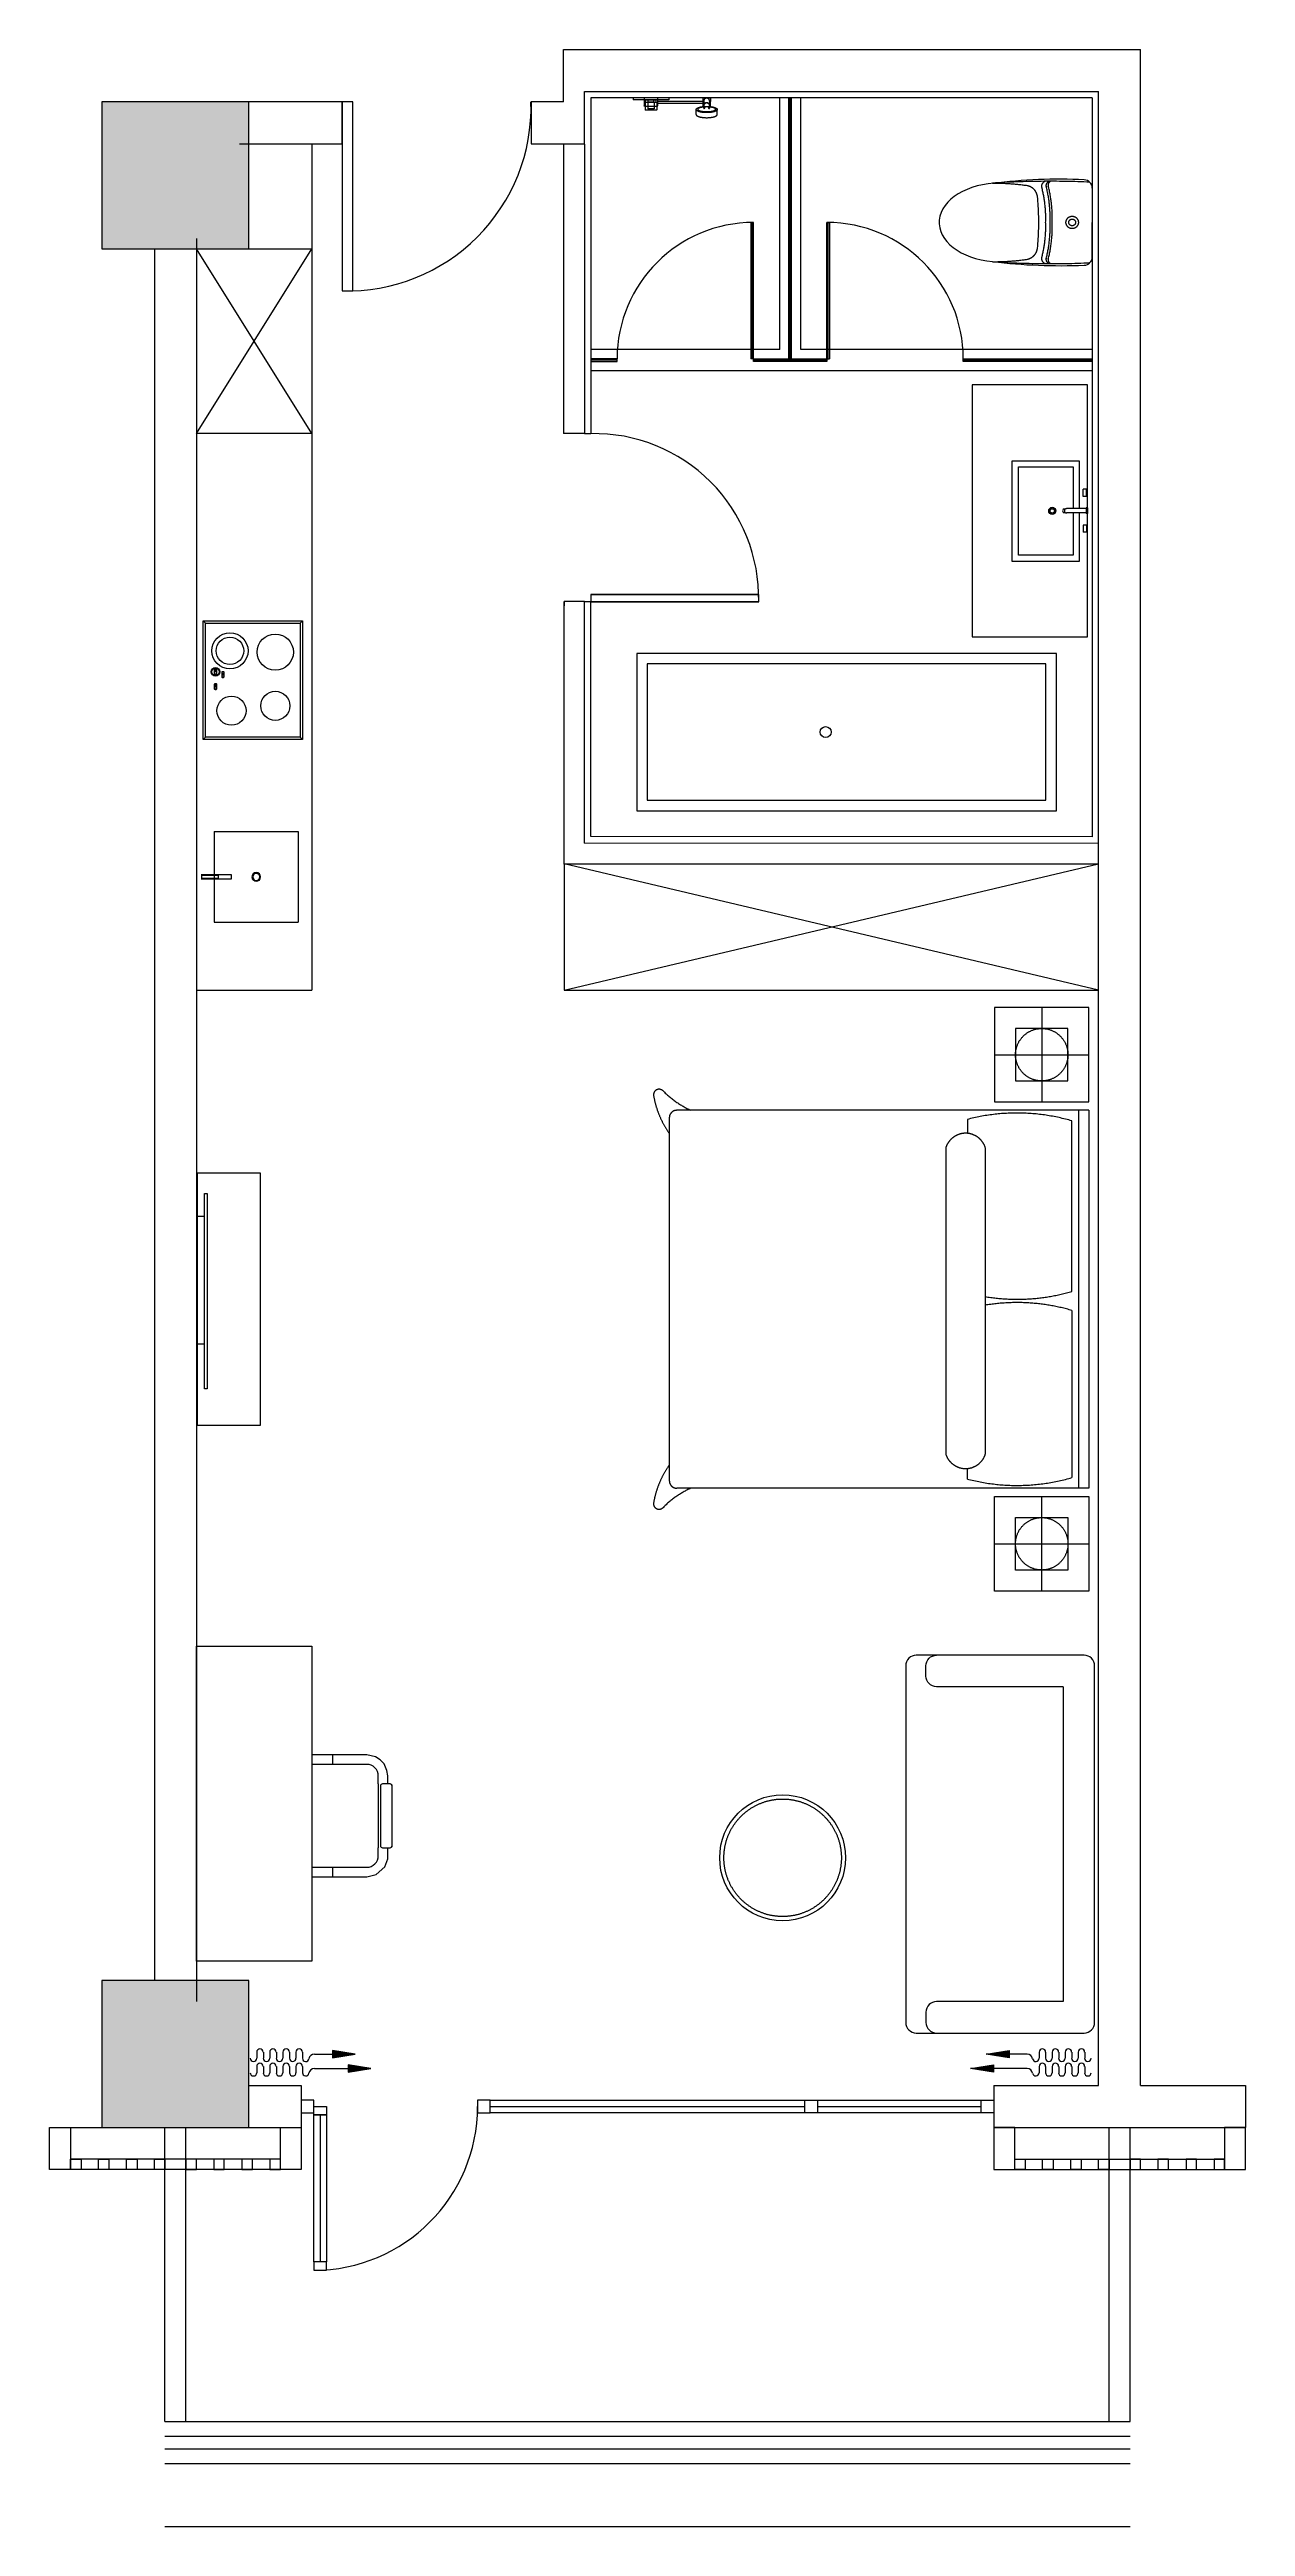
# Model space of a CAD drawing. Header units: millimetres. Extents: x -171991 to -58043, y -1085310 to -1072722.
# Drawn here: x -143844 to -138144, y -1084897 to -1073096 of the extents above; entities that cross this region are included whole.
import ezdxf

# ---------------------------------------------------------------- set-up
doc = ezdxf.new("R2010")
doc.units = ezdxf.units.MM
doc.header["$LTSCALE"] = 1000
doc.header["$MEASUREMENT"] = 0
doc.linetypes.add('DASH', pattern=[0.35, 0.25, -0.1])
for name, color, linetype in [('A-土建墙  柱', 6, 'Continuous'), ('B不可动建筑图层', 6, 'Continuous'), ('COLUMN', 6, 'Continuous'), ('DOOR_FIRE_TEXT', 7, 'Continuous'), ('J家具', 4, 'Continuous'), ('K可动模块', 4, 'Continuous')]:
    doc.layers.add(name, color=color, linetype=linetype)
doc.styles.add('ROMANS', font='romans.shx', dxfattribs={"width": 0.5})

msp = doc.modelspace()

# ---------------------------------------------------------------- hatches: boundary and pattern name
at = {"layer": 'B不可动建筑图层', "extrusion": (-1.36181e-08, 7.05595e-19, 1)}
for points in [[(-143594, -1074046), (-142894, -1074046), (-142894, -1073346), (-143594, -1073346)], [(-143594, -1082996), (-142894, -1082996), (-142894, -1082296), (-143594, -1082296)]]:
    msp.add_hatch(color=6, dxfattribs=at).paths.add_polyline_path(points)

# ---------------------------------------------------------------- linework, layer by layer
at = {"layer": 'A-土建墙  柱', "color": 6, "extrusion": (-1.36181e-08, 7.05684e-19, 1)}
for p, q in [((-138644, -1082796, 0), (-138644, -1073096, 0)), ((-138844, -1082796, 0), (-138844, -1073296, 0)), ((-142894, -1082796, 0), (-142644, -1082796, 0))]:
    msp.add_line(p, q, dxfattribs=at)
at = {"layer": 'B不可动建筑图层', "color": 6, "extrusion": (-1.36181e-08, 7.05684e-19, 1)}
for p, q in [((-141394, -1073096, 0), (-138644, -1073096, 0)), ((-141394, -1073346, 0), (-141394, -1073096, 0)), ((-142894, -1073346, 0), (-143594, -1073346, 0)), ((-143594, -1073346, 0), (-143594, -1074046, 0)), ((-142449, -1073346, 0), (-142938, -1073346, 0)), ((-142894, -1074046, 0), (-142894, -1073346, 0)), ((-142449, -1073346, 0), (-142894, -1073346, 0)), ((-142449, -1073546, 0), (-142449, -1073346, 0)), ((-142449, -1073546, 0), (-142449, -1073346, 0)), ((-141394, -1073346, 0), (-141549, -1073346, 0)), ((-141549, -1073346, 0), (-141549, -1073546, 0)), ((-141394, -1073346, 0), (-141549, -1073346, 0)), ((-141294, -1073296, 0), (-139694, -1073296, 0)), ((-141294, -1073546, 0), (-141294, -1073296, 0)), ((-141294, -1073296, 0), (-138844, -1073296, 0)), ((-141294, -1073546, 0), (-141294, -1073296, 0)), ((-142938, -1073546, 0), (-142449, -1073546, 0)), ((-142894, -1073546, 0), (-142449, -1073546, 0)), ((-141549, -1073546, 0), (-141294, -1073546, 0)), ((-143344, -1074046, 0), (-143344, -1082296, 0)), ((-143144, -1073996, 0), (-143144, -1082396, 0)), ((-143144, -1074046, 0), (-143144, -1082296, 0)), ((-142894, -1082296, 0), (-143594, -1082296, 0)), ((-143594, -1082296, 0), (-143594, -1082996, 0)), ((-142894, -1082996, 0), (-142894, -1082296, 0)), ((-142644, -1082796, 0), (-142644, -1082996, 0)), ((-139344, -1082796, 0), (-138844, -1082796, 0)), ((-139344, -1082796, 0), (-139344, -1082996, 0)), ((-138644, -1082796, 0), (-138144, -1082796, 0)), ((-138144, -1082796, 0), (-138144, -1082996, 0)), ((-141744, -1082866, 0), (-140244, -1082866, 0)), ((-141744, -1082896, 0), (-140244, -1082896, 0)), ((-140184, -1082866, 0), (-139404, -1082866, 0)), ((-140184, -1082896, 0), (-139404, -1082896, 0)), ((-143844, -1083196, 0), (-143844, -1082996, 0)), ((-143844, -1082996, 0), (-143744, -1082996, 0)), ((-143844, -1082996, 0), (-143594, -1082996, 0)), ((-143744, -1082996, 0), (-143744, -1083196, 0)), ((-143594, -1082996, 0), (-142894, -1082996, 0)), ((-143294, -1084396, 0), (-143294, -1082996, 0)), ((-143194, -1084396, 0), (-143194, -1082996, 0)), ((-142894, -1082996, 0), (-142644, -1082996, 0)), ((-142554, -1082936, 0), (-142554, -1083636, 0)), ((-140244, -1082926, 0), (-141744, -1082926, 0)), ((-139404, -1082926, 0), (-140184, -1082926, 0)), ((-139344, -1082996, 0), (-138744, -1082996, 0)), ((-138794, -1084396, 0), (-138794, -1082996, 0)), ((-138744, -1082996, 0), (-138144, -1082996, 0)), ((-138694, -1084396, 0), (-138694, -1082996, 0)), ((-143294, -1083146, 0), (-143744, -1083146, 0)), ((-142744, -1083146, 0), (-143294, -1083146, 0)), ((-139244, -1083146, 0), (-138694, -1083146, 0)), ((-138694, -1083146, 0), (-138244, -1083146, 0)), ((-143744, -1083196, 0), (-143844, -1083196, 0)), ((-143294, -1083196, 0), (-143744, -1083196, 0)), ((-142744, -1083196, 0), (-143294, -1083196, 0)), ((-139244, -1083196, 0), (-138694, -1083196, 0)), ((-138694, -1083196, 0), (-138244, -1083196, 0))]:
    msp.add_line(p, q, dxfattribs=at)
at = {"layer": 'B不可动建筑图层', "color": 6, "elevation": 0}
msp.add_lwpolyline([(-142399, -1073346), (-142449, -1073346), (-142449, -1074246), (-142399, -1074246)], close=True, dxfattribs=at)
at = {"layer": 'B不可动建筑图层', "color": 6, "extrusion": (-1.36181e-08, 7.05684e-19, 1), "elevation": 0}
for points in [[(-142644, -1082926), (-142584, -1082926), (-142584, -1082866), (-142644, -1082866)], [(-142584, -1082936), (-142584, -1082896), (-142524, -1082896), (-142524, -1082936)], [(-141804, -1082926), (-141744, -1082926), (-141744, -1082866), (-141804, -1082866)], [(-140184, -1082926), (-140244, -1082926), (-140244, -1082866), (-140184, -1082866)], [(-139344, -1082926), (-139404, -1082926), (-139404, -1082866), (-139344, -1082866)], [(-142584, -1083636), (-142584, -1082936), (-142524, -1082936), (-142524, -1083636)], [(-142524, -1083676), (-142524, -1083636), (-142584, -1083636), (-142584, -1083676)]]:
    msp.add_lwpolyline(points, close=True, dxfattribs=at)
for points in [[(-142744, -1083196), (-142744, -1082996), (-142644, -1082996), (-142644, -1083196), (-142744, -1083196)], [(-139244, -1083196), (-139244, -1082996), (-139344, -1082996), (-139344, -1083196), (-139244, -1083196)], [(-138144, -1083196), (-138144, -1082996), (-138244, -1082996), (-138244, -1083196), (-138144, -1083196)], [(-143744, -1083196), (-143744, -1083146), (-143694, -1083146), (-143694, -1083196), (-143744, -1083196)], [(-143611, -1083196), (-143611, -1083146), (-143561, -1083146), (-143561, -1083196), (-143611, -1083196)], [(-143477, -1083196), (-143477, -1083146), (-143427, -1083146), (-143427, -1083196), (-143477, -1083196)], [(-143344, -1083196), (-143344, -1083146), (-143294, -1083146), (-143294, -1083196), (-143344, -1083196)], [(-143144, -1083196), (-143144, -1083146), (-143194, -1083146), (-143194, -1083196), (-143144, -1083196)], [(-143011, -1083196), (-143011, -1083146), (-143061, -1083146), (-143061, -1083196), (-143011, -1083196)], [(-142877, -1083196), (-142877, -1083146), (-142927, -1083146), (-142927, -1083196), (-142877, -1083196)], [(-142744, -1083196), (-142744, -1083146), (-142794, -1083146), (-142794, -1083196), (-142744, -1083196)], [(-139244, -1083196), (-139244, -1083146), (-139194, -1083146), (-139194, -1083196), (-139244, -1083196)], [(-139111, -1083196), (-139111, -1083146), (-139061, -1083146), (-139061, -1083196), (-139111, -1083196)], [(-138977, -1083196), (-138977, -1083146), (-138927, -1083146), (-138927, -1083196), (-138977, -1083196)], [(-138844, -1083196), (-138844, -1083146), (-138794, -1083146), (-138794, -1083196), (-138844, -1083196)], [(-138644, -1083196), (-138644, -1083146), (-138694, -1083146), (-138694, -1083196), (-138644, -1083196)], [(-138511, -1083196), (-138511, -1083146), (-138561, -1083146), (-138561, -1083196), (-138511, -1083196)], [(-138377, -1083196), (-138377, -1083146), (-138427, -1083146), (-138427, -1083196), (-138377, -1083196)], [(-138244, -1083196), (-138244, -1083146), (-138294, -1083146), (-138294, -1083196), (-138244, -1083196)], [(-143294, -1084397), (-138694, -1084397)], [(-143294, -1084397), (-138694, -1084397)], [(-143294, -1084397), (-138694, -1084397)], [(-143294, -1084397), (-138694, -1084397)], [(-143294, -1084397), (-138694, -1084397)], [(-143294, -1084467), (-138694, -1084467)], [(-143294, -1084467), (-138694, -1084467)], [(-143294, -1084467), (-138694, -1084467)], [(-143294, -1084467), (-138694, -1084467)], [(-143294, -1084467), (-138694, -1084467)], [(-143294, -1084527), (-138694, -1084527)], [(-143294, -1084527), (-138694, -1084527)], [(-143294, -1084527), (-138694, -1084527)], [(-143294, -1084527), (-138694, -1084527)], [(-143294, -1084527), (-138694, -1084527)], [(-143294, -1084597), (-138694, -1084597)], [(-143294, -1084597), (-138694, -1084597)], [(-143294, -1084597), (-138694, -1084597)], [(-143294, -1084597), (-138694, -1084597)], [(-143294, -1084597), (-138694, -1084597)], [(-143294, -1084897), (-138694, -1084897)]]:
    msp.add_lwpolyline(points, dxfattribs=at)
at = {"layer": 'B不可动建筑图层', "color": 6}
msp.add_arc((-142424, -1073371, 0), 875, 268.3633, 1.6417, dxfattribs=at)
at = {"layer": 'B不可动建筑图层', "color": 6, "extrusion": (-1.36181e-08, 7.05684e-19, 1)}
msp.add_arc((-142584, -1082896, 0), 780, 269.9991, 359.9991, dxfattribs=at)
at = {"layer": 'COLUMN', "linetype": 'ByBlock', "extrusion": (-1.36181e-08, 7.05684e-19, 1)}
msp.add_line((-143594, -1074046, 0), (-142894, -1074046, 0), dxfattribs=at)
at = {"layer": 'DOOR_FIRE_TEXT', "color": 4, "linetype": 'ByBlock'}
for p, q in [((-142594, -1074925, 0), (-143144, -1074925, 0)), ((-141392, -1076977, 0), (-141392, -1077577, 0)), ((-141392, -1077577, 0), (-138844, -1077577, 0))]:
    msp.add_line(p, q, dxfattribs=at)
for points in [[(-139447, -1075894), (-138897, -1075894), (-138897, -1074694), (-139447, -1074694)], [(-141045, -1076723), (-139045, -1076723), (-139045, -1075973), (-141045, -1075973)]]:
    msp.add_lwpolyline(points, close=True, dxfattribs=at)
msp.add_circle((-140145, -1076348), 26, dxfattribs=at)
at = {"layer": 'J家具', "linetype": 'DASH', "ltscale": 150, "extrusion": (-1.36181e-08, 7.05684e-19, 1)}
for p, q in [((-138874, -1073326, 0), (-141264, -1073326, 0)), ((-141063, -1073326, 0), (-141063, -1073336, 0)), ((-140893, -1073326, 0), (-141063, -1073326, 0)), ((-140893, -1073336, 0), (-141063, -1073336, 0)), ((-141010, -1073328, 0), (-141008, -1073326, 0)), ((-141010, -1073328, 0), (-141010, -1073365, 0)), ((-140948, -1073326, 0), (-141008, -1073326, 0)), ((-141004, -1073349, 0), (-141005, -1073350, 0)), ((-141005, -1073350, 0), (-141005, -1073384, 0)), ((-140951, -1073349, 0), (-141004, -1073349, 0)), ((-141003, -1073349, 0), (-141003, -1073338, 0)), ((-140993, -1073350, 0), (-140992, -1073349, 0)), ((-140993, -1073350, 0), (-140993, -1073378, 0)), ((-140963, -1073349, 0), (-140992, -1073349, 0)), ((-140991, -1073347, 0), (-140991, -1073338, 0)), ((-140964, -1073347, 0), (-140991, -1073347, 0)), ((-140990, -1073349, 0), (-140990, -1073347, 0)), ((-140965, -1073349, 0), (-140965, -1073347, 0)), ((-140964, -1073347, 0), (-140964, -1073338, 0)), ((-140963, -1073349, 0), (-140962, -1073350, 0)), ((-140962, -1073350, 0), (-140962, -1073378, 0)), ((-140952, -1073349, 0), (-140952, -1073337, 0)), ((-140951, -1073349, 0), (-140950, -1073350, 0)), ((-140950, -1073350, 0), (-140950, -1073384, 0)), ((-140948, -1073326, 0), (-140946, -1073328, 0)), ((-140946, -1073328, 0), (-140946, -1073365, 0)), ((-140893, -1073326, 0), (-140893, -1073336, 0)), ((-140364, -1073326, 0), (-140364, -1073326, 0)), ((-140364, -1074526, 0), (-140364, -1073326, 0)), ((-140264, -1074526, 0), (-140264, -1073326, 0)), ((-138874, -1073326, 0), (-138874, -1076847, 0)), ((-141008, -1073367, 0), (-141010, -1073365, 0)), ((-140948, -1073367, 0), (-141008, -1073367, 0)), ((-141004, -1073385, 0), (-141005, -1073384, 0)), ((-140951, -1073385, 0), (-141004, -1073385, 0)), ((-140992, -1073379, 0), (-140993, -1073378, 0)), ((-140963, -1073379, 0), (-140992, -1073379, 0)), ((-140962, -1073378, 0), (-140963, -1073379, 0)), ((-140950, -1073384, 0), (-140951, -1073385, 0)), ((-140946, -1073365, 0), (-140948, -1073367, 0)), ((-141294, -1073547, 0), (-141294, -1074926, 0)), ((-140364, -1074526, 0), (-141264, -1074526, 0)), ((-138874, -1074526, 0), (-140264, -1074526, 0)), ((-141264, -1074626, 0), (-138874, -1074626, 0)), ((-141294, -1074926, 0), (-141394, -1074926, 0)), ((-141294, -1075726, 0), (-141392, -1075726, 0)), ((-141392, -1075726, 0), (-141392, -1075747, 0)), ((-141392, -1076977, 0), (-141392, -1075726, 0)), ((-141294, -1076877, 0), (-141294, -1075726, 0)), ((-141264, -1076846, 0), (-141264, -1075726, 0)), ((-141294, -1076877, 0), (-138843, -1076876, 0)), ((-138874, -1076847, 0), (-141264, -1076846, 0)), ((-141392, -1076976, 0), (-138843, -1076976, 0))]:
    msp.add_line(p, q, dxfattribs=at)
at = {"layer": 'J家具', "extrusion": (-1.36181e-08, 7.05684e-19, 1)}
for p, q in [((-142594, -1073546, 0), (-142594, -1074325, 0)), ((-141394, -1073546, 0), (-141394, -1074925, 0)), ((-142594, -1074325, 0), (-142594, -1077577, 0)), ((-143144, -1077577, 0), (-142594, -1077577, 0)), ((-142277, -1081359, 0), (-142277, -1081663, 0)), ((-142856, -1082637, 0), (-142856, -1082666, 0)), ((-142825, -1082637, 0), (-142825, -1082666, 0)), ((-142794, -1082637, 0), (-142794, -1082666, 0)), ((-142763, -1082637, 0), (-142763, -1082666, 0)), ((-142732, -1082637, 0), (-142732, -1082666, 0)), ((-142701, -1082637, 0), (-142701, -1082666, 0)), ((-142670, -1082637, 0), (-142670, -1082666, 0)), ((-142639, -1082637, 0), (-142639, -1082666, 0)), ((-142581, -1082646, 0), (-142387, -1082646, 0)), ((-139185, -1082646, 0), (-139380, -1082646, 0)), ((-139128, -1082637, 0), (-139128, -1082666, 0)), ((-139097, -1082637, 0), (-139097, -1082666, 0)), ((-139065, -1082637, 0), (-139065, -1082666, 0)), ((-139034, -1082637, 0), (-139034, -1082666, 0)), ((-139003, -1082637, 0), (-139003, -1082666, 0)), ((-138972, -1082637, 0), (-138972, -1082666, 0)), ((-138941, -1082637, 0), (-138941, -1082666, 0)), ((-138910, -1082637, 0), (-138910, -1082666, 0)), ((-142856, -1082705, 0), (-142856, -1082735, 0)), ((-142825, -1082705, 0), (-142825, -1082735, 0)), ((-142794, -1082705, 0), (-142794, -1082735, 0)), ((-142763, -1082705, 0), (-142763, -1082735, 0)), ((-142732, -1082705, 0), (-142732, -1082735, 0)), ((-142701, -1082705, 0), (-142701, -1082735, 0)), ((-142670, -1082705, 0), (-142670, -1082735, 0)), ((-142639, -1082705, 0), (-142639, -1082735, 0)), ((-142581, -1082715, 0), (-142312, -1082715, 0)), ((-139185, -1082715, 0), (-139455, -1082715, 0)), ((-139128, -1082705, 0), (-139128, -1082735, 0)), ((-139097, -1082705, 0), (-139097, -1082735, 0)), ((-139065, -1082705, 0), (-139065, -1082735, 0)), ((-139034, -1082705, 0), (-139034, -1082735, 0)), ((-139003, -1082705, 0), (-139003, -1082735, 0)), ((-138972, -1082705, 0), (-138972, -1082735, 0)), ((-138941, -1082705, 0), (-138941, -1082735, 0)), ((-138910, -1082705, 0), (-138910, -1082735, 0))]:
    msp.add_line(p, q, dxfattribs=at)
at = {"layer": 'J家具'}
for p, q in [((-143144, -1074046, 0), (-142594, -1074046, 0)), ((-143112, -1075818, 0), (-143101, -1075829, 5)), ((-142650, -1075829, 5), (-142639, -1075818, 1)), ((-143049, -1076060, 2), (-143057, -1076060, 2)), ((-143049, -1076131, 2), (-143057, -1076131, 2)), ((-143014, -1076074, 2), (-143022, -1076074, 2)), ((-143112, -1076383, 0), (-143101, -1076372, 5)), ((-142639, -1076383, 1), (-142650, -1076372, 5))]:
    msp.add_line(p, q, dxfattribs=at)
at = {"layer": 'J家具', "color": 251, "ltscale": 150}
for p, q in [((-143144, -1074925, 0), (-142594, -1074046, 0)), ((-142594, -1074925, 0), (-143144, -1074046, 0)), ((-138844, -1077577, 0), (-141392, -1076976, 0)), ((-141392, -1077577, 0), (-138844, -1076976, 0))]:
    msp.add_line(p, q, dxfattribs=at)
at = {"layer": 'J家具', "linetype": 'DASH', "ltscale": 150, "extrusion": (2.38e-07, -2.10416e-06, 1)}
for p, q in [((-138874, -1074526, 0), (-140264, -1074526, 0)), ((-141264, -1074626, 0), (-138874, -1074626, 0))]:
    msp.add_line(p, q, dxfattribs=at)
at = {"layer": 'J家具', "linetype": 'DASH', "ltscale": 150}
for p, q in [((-141294, -1074925, 0), (-141264, -1074925, 0)), ((-141294, -1074926, 0), (-141264, -1074926, 0)), ((-141294, -1075726, 0), (-141264, -1075726, 0)), ((-141294, -1075726, 0), (-141264, -1075726, 0)), ((-138890, -1077660, 0), (-139340, -1077660, 0)), ((-139340, -1077660, 0), (-139340, -1078110, 0)), ((-138890, -1078110, 0), (-138890, -1077660, 0)), ((-140890, -1078185, 0), (-140890, -1078260, 0)), ((-140787, -1078150, 0), (-140855, -1078150, 0)), ((-139574, -1078150, 0), (-140787, -1078150, 0)), ((-138890, -1078150, 0), (-139574, -1078150, 0)), ((-139340, -1078110, 0), (-138890, -1078110, 0)), ((-138940, -1078150, 0), (-138940, -1079950, 0)), ((-138890, -1078150, 0), (-138890, -1079950, 0)), ((-140890, -1078260, 0), (-140890, -1079840, 0)), ((-140890, -1079840, 0), (-140890, -1079915, 0)), ((-140787, -1079950, 0), (-140855, -1079950, 0)), ((-139790, -1079950, 0), (-140787, -1079950, 0)), ((-138890, -1079950, 0), (-139795, -1079950, 0)), ((-139340, -1079990, 0), (-138890, -1079990, 0)), ((-139340, -1080440, 0), (-139340, -1079990, 0)), ((-138890, -1079990, 0), (-138890, -1080440, 0)), ((-138890, -1080440, 0), (-139340, -1080440, 0))]:
    msp.add_line(p, q, dxfattribs=at)
at = {"layer": 'J家具', "color": 251, "linetype": 'DASH', "ltscale": 150}
for p, q in [((-139115, -1077660, 0), (-139115, -1078110, 0)), ((-138990, -1077760, 0), (-139240, -1077760, 0)), ((-139240, -1077760, 0), (-139240, -1078010, 0)), ((-138990, -1078010, 0), (-138990, -1077760, 0)), ((-139340, -1077885, 0), (-138890, -1077885, 0)), ((-139240, -1078010, 0), (-138990, -1078010, 0)), ((-139469, -1078193, 0), (-139469, -1078260, 0)), ((-138971, -1079013, 0), (-138971, -1078200, 0)), ((-139572, -1078328, 0), (-139572, -1079788, 0)), ((-139384, -1078328, 0), (-139384, -1079788, 0)), ((-138971, -1079103, 0), (-138971, -1079900, 0)), ((-139572, -1079231, 0), (-139572, -1079788, 0)), ((-139469, -1079907, 0), (-139469, -1079856, 0)), ((-139115, -1080440, 0), (-139115, -1079990, 0)), ((-139240, -1080090, 0), (-138990, -1080090, 0)), ((-139240, -1080340, 0), (-139240, -1080090, 0)), ((-138990, -1080090, 0), (-138990, -1080340, 0)), ((-139340, -1080215, 0), (-138890, -1080215, 0)), ((-138990, -1080340, 0), (-139240, -1080340, 0))]:
    msp.add_line(p, q, dxfattribs=at)
at = {"layer": 'J家具', "extrusion": (1.12917e-07, -2.4151e-06, 1)}
msp.add_line((-139013, -1080896, 0), (-139013, -1082396, 0), dxfattribs=at)
at = {"layer": 'J家具', "color": 4, "linetype": 'ByBlock', "extrusion": (-1.36181e-08, 7.05684e-19, 1)}
for p, q in [((-142332, -1081221, 0), (-142594, -1081221, 0)), ((-142290, -1081230, 0), (-142332, -1081221, 0)), ((-142268, -1081244, 0), (-142290, -1081230, 0)), ((-142249, -1081264, 0), (-142268, -1081244, 0)), ((-142236, -1081295, 0), (-142249, -1081264, 0)), ((-142232, -1081321, 0), (-142236, -1081295, 0)), ((-142232, -1081359, 0), (-142232, -1081321, 0)), ((-142221, -1081359, 0), (-142232, -1081359, 0)), ((-142214, -1081362, 0), (-142221, -1081359, 0)), ((-142211, -1081369, 0), (-142214, -1081362, 0)), ((-142211, -1081653, 0), (-142211, -1081369, 0)), ((-142246, -1081754, 0), (-142232, -1081716, 0)), ((-142232, -1081716, 0), (-142232, -1081663, 0)), ((-142232, -1081663, 0), (-142221, -1081663, 0)), ((-142221, -1081663, 0), (-142214, -1081660, 0)), ((-142214, -1081660, 0), (-142211, -1081653, 0)), ((-142594, -1081801, 0), (-142332, -1081801, 0)), ((-142332, -1081801, 0), (-142287, -1081791, 0)), ((-142287, -1081791, 0), (-142246, -1081754, 0))]:
    msp.add_line(p, q, dxfattribs=at)
at = {"layer": 'J家具', "linetype": 'DASH', "ltscale": 150, "extrusion": (-1.36181e-08, 7.05684e-19, 1), "elevation": 0}
for points in [[(-140365, -1073326), (-141264, -1073326), (-141264, -1074925)], [(-140893, -1073336), (-140956, -1073338), (-141011, -1073338), (-141063, -1073336)], [(-140946, -1073342), (-140726, -1073342)], [(-140946, -1073352), (-140726, -1073352)], [(-140731, -1073326), (-140730, -1073365)], [(-140731, -1073326), (-140694, -1073326)], [(-140726, -1073342), (-140726, -1073368)], [(-140698, -1073342), (-140698, -1073368)], [(-140694, -1073326), (-140695, -1073365)], [(-140762, -1073406), (-140762, -1073382)], [(-140722, -1073376), (-140724, -1073378)], [(-140703, -1073376), (-140701, -1073378)], [(-140662, -1073406), (-140662, -1073382)]]:
    msp.add_lwpolyline(points, dxfattribs=at)
at = {"layer": 'J家具', "elevation": 2}
for points in [[(-143049, -1076048), (-143049, -1076072, -0.414214), (-143051, -1076075), (-143054, -1076075, -0.414214), (-143057, -1076072), (-143057, -1076048, -0.414214), (-143054, -1076046), (-143051, -1076046, -0.414214)], [(-143014, -1076062), (-143014, -1076086, -0.414214), (-143016, -1076089), (-143019, -1076089, -0.414214), (-143022, -1076086), (-143022, -1076062, -0.414214), (-143019, -1076059), (-143016, -1076059, -0.414214)], [(-143049, -1076119), (-143049, -1076143, -0.414214), (-143051, -1076146), (-143054, -1076146, -0.414214), (-143057, -1076143), (-143057, -1076119, -0.414214), (-143054, -1076116), (-143051, -1076116, -0.414214)]]:
    msp.add_lwpolyline(points, format="xyb", close=True, dxfattribs=at)
at = {"layer": 'J家具', "color": 251, "ltscale": 150}
msp.add_lwpolyline([(-140995, -1076673), (-139095, -1076673), (-139095, -1076023), (-140995, -1076023)], close=True, dxfattribs=at)
at = {"layer": 'J家具', "elevation": 0}
for points in [[(-143059, -1076822), (-142659, -1076822), (-142659, -1077253)], [(-143059, -1076822), (-143059, -1077253), (-142659, -1077253)], [(-143121, -1077026), (-142979, -1077026)], [(-142979, -1077049), (-143121, -1077049)], [(-142978, -1077027), (-142978, -1077026), (-142979, -1077026)], [(-142978, -1077027), (-142978, -1077049), (-142979, -1077049)], [(-142978, -1077049), (-142979, -1077049)]]:
    msp.add_lwpolyline(points, dxfattribs=at)
at = {"layer": 'J家具'}
for points in [[(-143041, -1077046), (-143118, -1077046), (-143118, -1077030), (-143041, -1077030)], [(-142859, -1077017), (-142867, -1077019), (-142873, -1077024), (-142877, -1077028), (-142879, -1077033), (-142880, -1077038), (-142879, -1077042), (-142878, -1077047), (-142875, -1077051), (-142871, -1077054), (-142867, -1077057), (-142859, -1077058), (-142851, -1077057), (-142844, -1077053), (-142840, -1077046), (-142839, -1077038), (-142840, -1077030), (-142844, -1077024), (-142851, -1077019)], [(-142859, -1077022), (-142868, -1077024), (-142873, -1077029), (-142875, -1077038), (-142873, -1077046), (-142868, -1077053), (-142859, -1077055), (-142851, -1077053), (-142844, -1077046), (-142842, -1077038), (-142844, -1077029), (-142851, -1077024)]]:
    msp.add_lwpolyline(points, close=True, dxfattribs=at)
at = {"layer": 'J家具', "extrusion": (-1.36181e-08, 7.05684e-19, 1), "elevation": 0}
for points in [[(-142839, -1078450), (-143140, -1078450), (-143140, -1079650), (-142839, -1079650)], [(-142594, -1082203), (-143144, -1082203), (-143144, -1080703), (-142594, -1080703)], [(-142496, -1082664), (-142387, -1082646), (-142496, -1082629)], [(-142494, -1082662), (-142399, -1082646), (-142494, -1082631)], [(-142492, -1082659), (-142412, -1082646), (-142492, -1082634)], [(-142490, -1082657), (-142425, -1082646), (-142490, -1082636)], [(-142488, -1082655), (-142437, -1082646), (-142488, -1082638)], [(-142486, -1082652), (-142450, -1082646), (-142486, -1082641)], [(-142484, -1082650), (-142463, -1082646), (-142484, -1082643)], [(-142482, -1082647), (-142476, -1082646), (-142482, -1082645)], [(-139270, -1082664), (-139380, -1082646), (-139270, -1082629)], [(-139272, -1082662), (-139367, -1082646), (-139272, -1082631)], [(-139274, -1082659), (-139354, -1082646), (-139274, -1082634)], [(-139276, -1082657), (-139342, -1082646), (-139276, -1082636)], [(-139278, -1082655), (-139329, -1082646), (-139278, -1082638)], [(-139280, -1082652), (-139316, -1082646), (-139280, -1082641)], [(-139282, -1082650), (-139303, -1082646), (-139282, -1082643)], [(-139284, -1082647), (-139291, -1082646), (-139284, -1082645)], [(-142421, -1082732), (-142312, -1082715), (-142421, -1082697)], [(-142419, -1082730), (-142324, -1082715), (-142419, -1082700)], [(-142417, -1082728), (-142337, -1082715), (-142417, -1082702)], [(-142415, -1082725), (-142350, -1082715), (-142415, -1082705)], [(-142413, -1082723), (-142362, -1082715), (-142413, -1082707)], [(-142411, -1082721), (-142375, -1082715), (-142411, -1082709)], [(-142409, -1082718), (-142388, -1082715), (-142409, -1082712)], [(-142407, -1082716), (-142401, -1082715), (-142407, -1082714)], [(-139345, -1082732), (-139455, -1082715), (-139345, -1082697)], [(-139347, -1082730), (-139442, -1082715), (-139347, -1082700)], [(-139349, -1082728), (-139429, -1082715), (-139349, -1082702)], [(-139351, -1082725), (-139417, -1082715), (-139351, -1082705)], [(-139353, -1082723), (-139404, -1082715), (-139353, -1082707)], [(-139355, -1082721), (-139391, -1082715), (-139355, -1082709)], [(-139357, -1082718), (-139378, -1082715), (-139357, -1082712)], [(-139359, -1082716), (-139366, -1082715), (-139359, -1082714)]]:
    msp.add_lwpolyline(points, close=True, dxfattribs=at)
for points in [[(-143093, -1079477), (-143105, -1079477), (-143105, -1078547), (-143093, -1078547), (-143093, -1079477)], [(-143105, -1078656), (-143140, -1078656)], [(-143107, -1079264), (-143140, -1079264), (-143140, -1078656)], [(-142496, -1081221), (-142496, -1081266)], [(-142496, -1081756), (-142496, -1081801)]]:
    msp.add_lwpolyline(points, dxfattribs=at)
at = {"layer": 'J家具', "extrusion": (1.12917e-07, -2.4151e-06, 1), "elevation": 3}
msp.add_lwpolyline([(-139713, -1080746, 0.414214), (-139763, -1080796), (-139763, -1082496, 0.414214), (-139713, -1082546), (-138913, -1082546, 0.414214), (-138863, -1082496), (-138863, -1080796, 0.414214), (-138913, -1080746)], format="xyb", close=True, dxfattribs=at)
at = {"layer": 'J家具', "extrusion": (1.12945e-07, 2.4151e-06, 1), "elevation": -3}
msp.add_lwpolyline([(-139013, -1080896), (-139617, -1080896, -0.414214), (-139667, -1080846), (-139667, -1080796, -0.414214), (-139617, -1080746)], format="xyb", dxfattribs=at)
at = {"layer": 'J家具', "extrusion": (-1.36181e-08, 7.05684e-19, 1), "elevation": 0}
for points in [[(-142277, -1081359), (-142277, -1081321, 0.414214), (-142332, -1081266), (-142594, -1081266)], [(-142594, -1081756), (-142332, -1081756, 0.414214), (-142277, -1081701), (-142277, -1081663)]]:
    msp.add_lwpolyline(points, format="xyb", dxfattribs=at)
msp.add_lwpolyline([(-142267, -1081369), (-142267, -1081653, 0.414214), (-142257, -1081663), (-142221, -1081663, 0.414214), (-142211, -1081653), (-142211, -1081369, 0.414214), (-142221, -1081359), (-142257, -1081359, 0.414214)], format="xyb", close=True, dxfattribs=at)
at = {"layer": 'J家具', "extrusion": (1.12917e-07, -2.4151e-06, 1), "elevation": 3}
msp.add_lwpolyline([(-139013, -1082396), (-139617, -1082396, 0.414214), (-139667, -1082446), (-139667, -1082496, 0.414214), (-139617, -1082546)], format="xyb", dxfattribs=at)
at = {"layer": 'J家具', "color": 251, "linetype": 'DASH', "ltscale": 150}
for centre, radius in [((-138970, -1073920, 0), 29.6), ((-138970, -1073920, 0), 16.1), ((-139115, -1077885, 0), 125), ((-139115, -1080215, 0), 125)]:
    msp.add_circle(centre, radius, dxfattribs=at)
at = {"layer": 'J家具'}
for centre, radius in [((-142984, -1075961, 612), 86.2), ((-142984, -1075961, 612), 65.5), ((-142768, -1075967, 612), 86.2), ((-143053, -1076061, 2), 20.3), ((-143053, -1076061, 2), 17.5), ((-142977, -1076246, 612), 69.4), ((-142768, -1076223, 612), 69.4)]:
    msp.add_circle(centre, radius, dxfattribs=at)
at = {"layer": 'J家具', "extrusion": (-1.36181e-08, 7.05684e-19, 1)}
msp.add_circle((-140350, -1081711, 0), 300, dxfattribs=at)
at = {"layer": 'J家具', "color": 251, "linetype": 'DASH', "ltscale": 150, "extrusion": (-1.36181e-08, 7.05684e-19, 1)}
msp.add_circle((-140350, -1081711, 0), 280, dxfattribs=at)
at = {"layer": 'J家具', "linetype": 'DASH', "ltscale": 150, "extrusion": (-1.36181e-08, 7.05684e-19, 1)}
for centre, radius, start, end in [((-140712, -1073365, 0), 15.3, 312.784, 227.216), ((-140712, -1073365, 0), 14.3, 312.784, 227.216), ((-140712, -1073342, 0), 14, 357.7558, 180), ((-140712, -1073365, 0), 17.3, 180, 227.216), ((-140712, -1073365, 0), 17.3, 312.784, 0)]:
    msp.add_arc(centre, radius, start, end, dxfattribs=at)
at = {"layer": 'J家具', "color": 251, "linetype": 'DASH', "ltscale": 150}
for centre, radius, start, end in [((-139071, -1078036, 0), 4312, 87.5288, 93.6994), ((-139342, -1074834, 0), 1100, 81.703, 90.3481), ((-139195, -1073804, 0), 60, 5.3921, 79.5299), ((-140507, -1073928, 0), 1378, 0.3409, 5.3921), ((-139092, -1073748, 0), 24.1, 108.0596, 207.7967), ((-139648, -1073896, 0), 552, 357.5425, 14.3815), ((-139076, -1073744, 0), 18.8, 84.0685, 197.6407), ((-139667, -1073896, 0), 592, 357.7467, 14.3815), ((-139067, -1073742, 0), 18.2, 113.5276, 196.6187), ((-139667, -1073896, 0), 602, 357.7467, 14.3815), ((-140507, -1073912, 0), 1378, 354.6079, 359.6591), ((-139648, -1073944, 0), 552, 345.6185, 2.4575), ((-139667, -1073944, 0), 592, 345.6185, 2.2533), ((-139667, -1073944, 0), 602, 345.6185, 2.2533), ((-139195, -1074036, 0), 60, 280.4701, 354.6079), ((-139342, -1073007, 0), 1100, 269.6519, 278.297), ((-139071, -1069804, 0), 4312, 266.3006, 272.4712), ((-139092, -1074092, 0), 24.1, 152.2033, 251.9404), ((-139076, -1074096, 0), 18.8, 162.3593, 275.9315), ((-139067, -1074098, 0), 18.2, 163.3813, 246.4724), ((-139233, -1079099, 0), 936, 73.7614, 104.6385), ((-139478, -1078358, 0), 98.8, 17.9551, 162.0449), ((-139233, -1078114, 0), 936, 260.6988, 286.2386), ((-139233, -1080002, 0), 936, 73.7614, 99.3012), ((-139478, -1079758, 0), 98.8, 197.9551, 342.0449), ((-139233, -1079001, 0), 936, 255.3615, 286.2386)]:
    msp.add_arc(centre, radius, start, end, dxfattribs=at)
at = {"layer": 'J家具', "color": 251, "ltscale": 150, "extrusion": (1.36181e-08, 7.05684e-19, 1)}
msp.add_arc((-140489, -1074570, 0), 650, 90, 180, dxfattribs=at)
at = {"layer": 'J家具', "color": 251, "ltscale": 150, "extrusion": (-1.36181e-08, 7.05684e-19, 1)}
msp.add_arc((-140139, -1074570, 0), 650, 0, 90, dxfattribs=at)
at = {"layer": 'J家具', "color": 251, "ltscale": 150}
msp.add_arc((-141248, -1075710, 0), 784, 358.7922, 91.169, dxfattribs=at)
msp.add_arc((-141248, -1075710, 0), 784, 358.7922, 91.169, dxfattribs=at)
at = {"layer": 'J家具', "linetype": 'DASH', "ltscale": 150}
for centre, radius, start, end in [((-140939, -1078076, 0), 26.4, 44.4254, 190.1236), ((-140608, -1077751, 0), 437, 224.4254, 245.7104), ((-140519, -1078001, 0), 453, 190.1236, 214.9237), ((-140855, -1078185, 0), 35, 90, 180), ((-140855, -1078185, 0), 35, 90, 180), ((-140519, -1080099, 0), 453, 145.0763, 169.8764), ((-140608, -1080349, 0), 437, 114.2896, 135.5746), ((-140855, -1079915, 0), 35, 180, 270), ((-140855, -1079915, 0), 35, 180, 270), ((-140939, -1080024, 0), 26.4, 169.8764, 315.5746)]:
    msp.add_arc(centre, radius, start, end, dxfattribs=at)
at = {"layer": 'J家具', "extrusion": (-1.36181e-08, 7.05684e-19, 1)}
for centre, radius, start, end in [((-142872, -1082666, 0), 15.5, 180, 0), ((-142841, -1082637, 0), 15.5, 0, 180), ((-142810, -1082666, 0), 15.5, 180, 0), ((-142779, -1082637, 0), 15.5, 0, 180), ((-142748, -1082666, 0), 15.5, 180, 0), ((-142716, -1082637, 0), 15.5, 0, 180), ((-142685, -1082666, 0), 15.5, 180, 0), ((-142654, -1082637, 0), 15.5, 0, 180), ((-142623, -1082666, 0), 15.5, 180, 350.4052), ((-142581, -1082673, 0), 27, 90, 170.4052), ((-139185, -1082673, 0), 27, 9.5948, 90), ((-139143, -1082666, 0), 15.5, 189.5948, 360), ((-139112, -1082637, 0), 15.5, 360, 180), ((-139081, -1082666, 0), 15.5, 180, 360), ((-139050, -1082637, 0), 15.5, 360, 180), ((-139019, -1082666, 0), 15.5, 180, 360), ((-138988, -1082637, 0), 15.5, 360, 180), ((-138957, -1082666, 0), 15.5, 180, 360), ((-138926, -1082637, 0), 15.5, 360, 180), ((-138895, -1082666, 0), 15.5, 180, 360), ((-142872, -1082735, 0), 15.5, 180, 0), ((-142841, -1082705, 0), 15.5, 0, 180), ((-142810, -1082735, 0), 15.5, 180, 0), ((-142779, -1082705, 0), 15.5, 0, 180), ((-142748, -1082735, 0), 15.5, 180, 0), ((-142716, -1082705, 0), 15.5, 0, 180), ((-142685, -1082735, 0), 15.5, 180, 0), ((-142654, -1082705, 0), 15.5, 0, 180), ((-142623, -1082735, 0), 15.5, 180, 350.4052), ((-142581, -1082742, 0), 27, 90, 170.4052), ((-139185, -1082742, 0), 27, 9.5948, 90), ((-139143, -1082735, 0), 15.5, 189.5948, 360), ((-139112, -1082705, 0), 15.5, 360, 180), ((-139081, -1082735, 0), 15.5, 180, 360), ((-139050, -1082705, 0), 15.5, 360, 180), ((-139019, -1082735, 0), 15.5, 180, 360), ((-138988, -1082705, 0), 15.5, 360, 180), ((-138957, -1082735, 0), 15.5, 180, 360), ((-138926, -1082705, 0), 15.5, 360, 180), ((-138895, -1082735, 0), 15.5, 180, 360)]:
    msp.add_arc(centre, radius, start, end, dxfattribs=at)
at = {"layer": 'J家具', "linetype": 'DASH', "ltscale": 150, "extrusion": (-1.36181e-08, 7.05684e-19, 1)}
for centre, start_param, end_param in [((-140712, -1073382, 0), 4.712389, 10.995574), ((-140712, -1073406, 0), 0, 3.141593)]:
    msp.add_ellipse(centre, major_axis=(-50, 0, 0), ratio=0.298895, start_param=start_param, end_param=end_param, dxfattribs=at)
at = {"layer": 'J家具', "linetype": 'DASH', "ltscale": 150, "extrusion": (1.36181e-08, -7.05684e-19, -1)}
msp.add_ellipse((-140712, -1073381, 0), major_axis=(-42.9, 0, 0), ratio=0.257242, start_param=-1.570796, end_param=4.712389, dxfattribs=at)
at = {"layer": 'J家具'}
for points in [[(-142639, -1075818, 1), (-142639, -1076383, 1), (-143112, -1076383, 0), (-143112, -1075818, 0)], [(-142650, -1075829, 5), (-142650, -1076372, 2), (-143101, -1076372, 2), (-143101, -1075829, 5)]]:
    msp.add_3dface(points, dxfattribs=at)
at = {"layer": 'K可动模块', "extrusion": (-1.36181e-08, 7.05684e-19, 1)}
for p, q in [((-140320, -1074570, 0), (-140320, -1073326, 0)), ((-140314, -1074570, 0), (-140314, -1073326, 0)), ((-140308, -1074570, 0), (-140308, -1073326, 0)), ((-140139, -1074570, 0), (-140139, -1073920, 0)), ((-140139, -1073920, 0), (-140127, -1073920, 0)), ((-140133, -1074570, 0), (-140133, -1073920, 0)), ((-140127, -1073920, 0), (-140127, -1074570, 0)), ((-140139, -1074570, 0), (-140127, -1074570, 0))]:
    msp.add_line(p, q, dxfattribs=at)
at = {"layer": 'K可动模块'}
for p in [(-138874, -1073757, 0), (-138874, -1074084, 0)]:
    msp.add_line(p, (-138874, -1073920, 0), dxfattribs=at)
at = {"layer": 'K可动模块', "extrusion": (1.36181e-08, 7.05684e-19, 1)}
for p, q in [((-140501, -1073920, 0), (-140501, -1074570, 0)), ((-140489, -1073920, 0), (-140501, -1073920, 0)), ((-140495, -1074570, 0), (-140495, -1073920, 0)), ((-140489, -1074570, 0), (-140489, -1073920, 0)), ((-140489, -1074570, 0), (-140501, -1074570, 0))]:
    msp.add_line(p, q, dxfattribs=at)
at = {"layer": 'K可动模块', "extrusion": (-7.05685e-19, -1.36181e-08, 1)}
for p, q in [((-138901, -1075191, 0), (-138918, -1075191, 0)), ((-138918, -1075225, 0), (-138918, -1075191, 0)), ((-138901, -1075225, 0), (-138918, -1075225, 0)), ((-138901, -1075225, 0), (-138901, -1075191, 0)), ((-138897, -1075194, 0), (-138901, -1075194, 0)), ((-138897, -1075222, 0), (-138901, -1075222, 0)), ((-139008, -1075285, 0), (-138998, -1075283, 0)), ((-139008, -1075302, 0), (-138998, -1075304, 0)), ((-138904, -1075283, 0), (-138997, -1075283, 0)), ((-138904, -1075304, 0), (-138997, -1075304, 0)), ((-138901, -1075362, 0), (-138918, -1075362, 0)), ((-138918, -1075362, 0), (-138918, -1075396, 0)), ((-138904, -1075280, 0), (-138904, -1075307, 0)), ((-138897, -1075280, 0), (-138904, -1075280, 0)), ((-138897, -1075307, 0), (-138904, -1075307, 0)), ((-138901, -1075280, 0), (-138901, -1075307, 0)), ((-138901, -1075362, 0), (-138901, -1075396, 0)), ((-138897, -1075280, 0), (-138897, -1075307, 0)), ((-138901, -1075396, 0), (-138918, -1075396, 0)), ((-138897, -1075366, 0), (-138901, -1075366, 0)), ((-138897, -1075393, 0), (-138901, -1075393, 0))]:
    msp.add_line(p, q, dxfattribs=at)
at = {"layer": 'K可动模块', "extrusion": (-1.36181e-08, 7.05684e-19, 1), "elevation": 0}
for points in [[(-141264, -1074582), (-141139, -1074582), (-141139, -1074570), (-141264, -1074570)], [(-141139, -1074576), (-141264, -1074576)], [(-140489, -1074576), (-140139, -1074576)]]:
    msp.add_lwpolyline(points, dxfattribs=at)
msp.add_lwpolyline([(-140139, -1074582), (-140489, -1074582), (-140489, -1074570), (-140139, -1074570)], close=True, dxfattribs=at)
at = {"layer": 'K可动模块', "extrusion": (1.36181e-08, 7.05684e-19, 1), "elevation": 0}
for points in [[(-140139, -1074576), (-140320, -1074576)], [(-138874, -1074582), (-139489, -1074582), (-139489, -1074570), (-138874, -1074570)], [(-139489, -1074576), (-138874, -1074576)]]:
    msp.add_lwpolyline(points, dxfattribs=at)
at = {"layer": 'K可动模块', "extrusion": (-7.05685e-19, -1.36181e-08, 1), "elevation": 0}
for points in [[(-138936, -1075304), (-138936, -1075535), (-139256, -1075535), (-139256, -1075055), (-138936, -1075055), (-138936, -1075283)], [(-138966, -1075304), (-138966, -1075505), (-139226, -1075505), (-139226, -1075085), (-138966, -1075085), (-138966, -1075283)]]:
    msp.add_lwpolyline(points, dxfattribs=at)
at = {"layer": 'K可动模块', "extrusion": (-1.36181e-08, -7.05684e-19, 1), "elevation": 0}
for points in [[(-141264, -1075693), (-141264, -1075726), (-140464, -1075726), (-140464, -1075693)], [(-141264, -1075693), (-141264, -1075726), (-140464, -1075726), (-140464, -1075693)], [(-141264, -1075694), (-141264, -1075727), (-140464, -1075727), (-140464, -1075694)], [(-141264, -1075694), (-141264, -1075727), (-140464, -1075727), (-140464, -1075694)]]:
    msp.add_lwpolyline(points, close=True, dxfattribs=at)
at = {"layer": 'K可动模块', "extrusion": (-7.05685e-19, -1.36181e-08, 1)}
for radius in [16.9, 12.3, 10.3]:
    msp.add_circle((-139065, -1075294, 0), radius, dxfattribs=at)
at = {"layer": 'K可动模块'}
for centre, radius, start, end in [((-139029, -1076291, 0), 2577, 87.4001, 97.1336), ((-138914, -1073757, 0), 40, 0, 87.4001), ((-139029, -1071549, 0), 2577, 262.8664, 272.5999), ((-138914, -1074084, 0), 40, 272.5999, 0)]:
    msp.add_arc(centre, radius, start, end, dxfattribs=at)
at = {"layer": 'K可动模块', "extrusion": (-7.05685e-19, -1.36181e-08, 1)}
for centre, radius, start, end in [((-139007, -1075294, 0), 8.91, 97.6621, 262.3376), ((-138997, -1075294, 0), 10.3, 89.9998, 269.9998)]:
    msp.add_arc(centre, radius, start, end, dxfattribs=at)
at = {"layer": 'K可动模块'}
msp.add_ellipse((-139315, -1073920, 0), major_axis=(289, 0), ratio=0.648116, start_param=1.570796, end_param=4.592942, dxfattribs=at)

# ---------------------------------------------------------------- texts
at = {"layer": 'J家具', "char_height": 9.2, "width": 11.96, "attachment_point": 1, "rotation": 270, "style": 'ROMANS'}
for s, insert in [('+', (-143048, -1076064, 2)), ('-', (-143048, -1076050, 2)), ('-', (-143013, -1076064, 2)), ('+', (-143048, -1076135, 2)), ('-', (-143048, -1076121, 2)), ('+', (-143013, -1076078, 2))]:
    msp.add_mtext(s, dxfattribs=dict(at, insert=insert))

doc.saveas('drawing.dxf')
